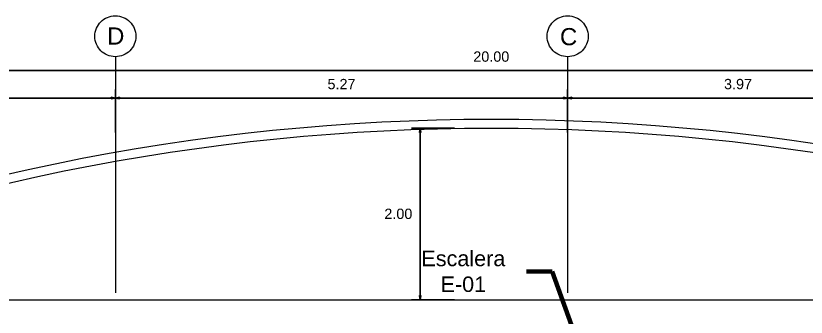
# Model space of a CAD drawing. Header units: millimetres. Extents: x 1675 to 1732.9, y 581.7 to 641.7.
# Drawn here: x 1708.17 to 1717.38, y 612.1 to 615.62 of the extents above; entities that cross this region are included whole.
import ezdxf

# ---------------------------------------------------------------- set-up
doc = ezdxf.new("R2010")
doc.units = ezdxf.units.MM
doc.linetypes.add('DASHDOT', pattern=[25.4, 12.7, -6.35, 0, -6.35])
doc.layers.get('0').update_dxf_attribs({"lineweight": 5})
doc.layers.get('Defpoints').update_dxf_attribs({"color": 8, "lineweight": 5})
for name, color, linetype, lineweight in [('COTAS', 8, 'Continuous', 5), ('EJES', 92, 'DASHDOT', 5), ('MOBILIARIO', 8, 'Continuous', 5), ('Muros', 7, 'Continuous', 30), ('texto', 7, 'Continuous', 5)]:
    doc.layers.add(name, color=color, linetype=linetype, lineweight=lineweight)
doc.styles.add('COTAS', font='', dxfattribs={"height": 0.22})
doc.styles.get("Standard").update_dxf_attribs({"font": 'arial.ttf'})
doc.styles.add('Texto peqño', font='sanss___.ttf', dxfattribs={"height": 0.12})
doc.styles.get('COTAS').set_extended_font_data('Zurich Ex BT')
doc.dimstyles.new('100', dxfattribs={"dimtxt": 0.12, "dimasz": 0.05, "dimexe": 0.1, "dimexo": 0.25, "dimgap": 0.1, "dimtad": 1, "dimzin": 4, "dimdsep": 46, "dimtxsty": 'Texto peqño', "dimblk": 'CLOSEDBLANK', "dimcen": -0.05, "dimdle": 0.1, "dimclrd": 256, "dimclre": 256, "dimclrt": 256, "dimadec": 0, "dimazin": 0, "dimtfac": 1, "dimtix": 1, "dimtmove": 0, "dimatfit": 3, "dimldrblk": 'ARCHTICK', "dimfxl": 0, "dimarcsym": 0})
doc.dimstyles.new('100 VERT', dxfattribs={"dimtxt": 0.18, "dimasz": 0.05, "dimexe": 0.1, "dimexo": 0.25, "dimgap": 0.1, "dimtad": 2, "dimtih": 1, "dimtoh": 1, "dimzin": 4, "dimdsep": 46, "dimtxsty": 'Texto peqño', "dimblk": 'CLOSEDBLANK', "dimcen": -0.05, "dimdle": 0.1, "dimclrd": 256, "dimclre": 256, "dimclrt": 7, "dimadec": 0, "dimazin": 0, "dimtfac": 1, "dimtix": 1, "dimtmove": 0, "dimatfit": 3, "dimldrblk": 'ARCHTICK', "dimfxl": 0, "dimarcsym": 0})
doc.dimstyles.new('GINMASIO', dxfattribs={"dimtxt": 0.22, "dimasz": 0.35, "dimexe": 0.28, "dimexo": 0.09, "dimgap": 0.11, "dimtad": 1, "dimlfac": 0.5, "dimzin": 4, "dimdsep": 46, "dimtxsty": 'COTAS', "dimblk": 'SMALL', "dimcen": 0.3, "dimdle": 0.25, "dimclrd": 2, "dimclre": 2, "dimazin": 0, "dimtfac": 1, "dimtmove": 0, "dimatfit": 3, "dimfxl": 0, "dimarcsym": 0})

# ---------------------------------------------------------------- blocks, each defined once
blk = doc.blocks.new('_ClosedBlank')
at = {"color": 0, "linetype": 'ByBlock', "lineweight": -2}
for p, q in [((-1, 0.17), (0, 0)), ((-1, 0.17), (-1, -0.17)), ((0, 0), (-1, -0.17))]:
    blk.add_line(p, q, dxfattribs=at)
blk = doc.blocks.new('*D288')
at = {"layer": 'COTAS', "lineweight": -2}
for p, q in [((1703.712, 614.2582), (1703.712, 614.7582)), ((1709.332, 614.2582), (1709.332, 614.7582))]:
    blk.add_line(p, q, dxfattribs=at)
at = {"layer": 'COTAS', "linetype": 'ByBlock', "lineweight": -2}
blk.add_line((1703.762, 614.6582), (1709.282, 614.6582), dxfattribs=at)
at = {"layer": 'Defpoints', "color": 0}
for p in [(1709.332, 614.6582), (1703.712, 613.8082), (1709.332, 613.8082)]:
    blk.add_point(p, dxfattribs=at)
at = {"layer": 'COTAS', "lineweight": -2, "xscale": 0.05, "yscale": 0.05, "zscale": 0.05, "rotation": 180}
blk.add_blockref('_ClosedBlank', (1703.712, 614.6582), dxfattribs=at)
at = {"layer": 'COTAS', "lineweight": -2, "xscale": 0.05, "yscale": 0.05, "zscale": 0.05}
blk.add_blockref('_ClosedBlank', (1709.332, 614.6582), dxfattribs=at)
at = {"layer": 'COTAS', "insert": (1706.522, 614.8201), "char_height": 0.12, "attachment_point": 5, "style": 'Texto peqño'}
blk.add_mtext('5.62', dxfattribs=at)
blk = doc.blocks.new('_ARCHTICK')
at = {"color": 0, "linetype": 'ByBlock', "const_width": 0.15}
blk.add_lwpolyline([(-0.5, -0.5), (0.5, 0.5)], dxfattribs=at)
blk = doc.blocks.new('*D289')
at = {"layer": 'COTAS', "lineweight": -2}
for p, q in [((1709.332, 614.2582), (1709.332, 614.7582)), ((1714.602, 614.2582), (1714.602, 614.7582))]:
    blk.add_line(p, q, dxfattribs=at)
at = {"layer": 'COTAS', "linetype": 'ByBlock', "lineweight": -2}
blk.add_line((1709.382, 614.6582), (1714.552, 614.6582), dxfattribs=at)
at = {"layer": 'Defpoints', "color": 0}
for p in [(1714.602, 614.6582), (1709.332, 613.8082), (1714.602, 613.8082)]:
    blk.add_point(p, dxfattribs=at)
at = {"layer": 'COTAS', "lineweight": -2, "xscale": 0.05, "yscale": 0.05, "zscale": 0.05, "rotation": 180}
blk.add_blockref('_ClosedBlank', (1709.332, 614.6582), dxfattribs=at)
at = {"layer": 'COTAS', "lineweight": -2, "xscale": 0.05, "yscale": 0.05, "zscale": 0.05}
blk.add_blockref('_ClosedBlank', (1714.602, 614.6582), dxfattribs=at)
at = {"layer": 'COTAS', "insert": (1711.967, 614.82), "char_height": 0.12, "attachment_point": 5, "style": 'Texto peqño'}
blk.add_mtext('5.27', dxfattribs=at)
blk = doc.blocks.new('*D290')
at = {"layer": 'COTAS', "lineweight": -2}
for p, q in [((1714.602, 614.2582), (1714.602, 614.7582)), ((1718.572, 614.2582), (1718.572, 614.7582))]:
    blk.add_line(p, q, dxfattribs=at)
at = {"layer": 'COTAS', "linetype": 'ByBlock', "lineweight": -2}
blk.add_line((1714.652, 614.6582), (1718.522, 614.6582), dxfattribs=at)
at = {"layer": 'Defpoints', "color": 0}
for p in [(1718.572, 614.6582), (1714.602, 613.8082), (1718.572, 613.8082)]:
    blk.add_point(p, dxfattribs=at)
at = {"layer": 'COTAS', "lineweight": -2, "xscale": 0.05, "yscale": 0.05, "zscale": 0.05, "rotation": 180}
blk.add_blockref('_ClosedBlank', (1714.602, 614.6582), dxfattribs=at)
at = {"layer": 'COTAS', "lineweight": -2, "xscale": 0.05, "yscale": 0.05, "zscale": 0.05}
blk.add_blockref('_ClosedBlank', (1718.572, 614.6582), dxfattribs=at)
at = {"layer": 'COTAS', "insert": (1716.587, 614.8201), "char_height": 0.12, "attachment_point": 5, "style": 'Texto peqño'}
blk.add_mtext('3.97', dxfattribs=at)
blk = doc.blocks.new('*D292')
at = {"layer": 'COTAS', "lineweight": -2}
for p, q in [((1703.712, 614.5784), (1703.712, 615.0784)), ((1723.712, 614.5784), (1723.712, 615.0784))]:
    blk.add_line(p, q, dxfattribs=at)
at = {"layer": 'COTAS', "linetype": 'ByBlock', "lineweight": -2}
blk.add_line((1703.762, 614.9784), (1723.662, 614.9784), dxfattribs=at)
at = {"layer": 'Defpoints', "color": 0}
for p in [(1723.712, 614.9784), (1703.712, 613.8082, 0), (1723.712, 613.8082, 0)]:
    blk.add_point(p, dxfattribs=at)
at = {"layer": 'COTAS', "lineweight": -2, "xscale": 0.05, "yscale": 0.05, "zscale": 0.05, "rotation": 180}
blk.add_blockref('_ClosedBlank', (1703.712, 614.9784), dxfattribs=at)
at = {"layer": 'COTAS', "lineweight": -2, "xscale": 0.05, "yscale": 0.05, "zscale": 0.05}
blk.add_blockref('_ClosedBlank', (1723.712, 614.9784), dxfattribs=at)
at = {"layer": 'COTAS', "insert": (1713.712, 615.1402), "char_height": 0.12, "attachment_point": 5, "style": 'Texto peqño'}
blk.add_mtext('20.00', dxfattribs=at)
blk = doc.blocks.new('_Small')
at = {"layer": 'Muros', "color": 0, "lineweight": -2}
blk.add_circle((0, 0), 0.25, dxfattribs=at)
blk = doc.blocks.new('*D299')
at = {"layer": 'COTAS', "lineweight": -2}
for p, q in [((1713.2827, 614.3082), (1712.7827, 614.3082)), ((1713.2827, 612.3082), (1712.7827, 612.3082))]:
    blk.add_line(p, q, dxfattribs=at)
at = {"layer": 'COTAS', "linetype": 'ByBlock', "lineweight": -2}
blk.add_line((1712.8827, 614.2582), (1712.8827, 612.3582), dxfattribs=at)
at = {"layer": 'Defpoints', "color": 0}
for p in [(1713.712, 614.3082, 0), (1712.8827, 612.3082), (1713.712, 612.3082)]:
    blk.add_point(p, dxfattribs=at)
at = {"layer": 'COTAS', "lineweight": -2, "xscale": 0.05, "yscale": 0.05, "zscale": 0.05}
for p, rotation in [((1712.8827, 614.3082), 90), ((1712.8827, 612.3082), 270)]:
    blk.add_blockref('_ClosedBlank', p, dxfattribs=dict(at, rotation=rotation))
at = {"layer": 'COTAS', "color": 7, "insert": (1712.6293, 613.3082), "char_height": 0.12, "attachment_point": 5, "style": 'Texto peqño'}
blk.add_mtext('2.00', dxfattribs=at)

msp = doc.modelspace()

# ---------------------------------------------------------------- linework, layer by layer
at = {"layer": 'EJES', "ltscale": 10}
for p, q in [((1709.332, 615.1391, 0), (1709.332, 612.3891, 0)), ((1714.602, 615.1391, 0), (1714.602, 612.3891, 0))]:
    msp.add_line(p, q, dxfattribs=at)
for centre in [(1709.332, 615.3776, 0), (1714.602, 615.3776, 0)]:
    msp.add_circle(centre, 0.2385, dxfattribs=at)
at = {"layer": 'MOBILIARIO'}
msp.add_lwpolyline([(1703.712, 612.331), (1703.712, 612.3082), (1703.912, 612.3082, -0.204082), (1723.512, 612.3082), (1723.712, 612.3082), (1723.712, 612.331, 0.207715)], format="xyb", close=True, dxfattribs=at)
at = {"layer": 'MOBILIARIO', "elevation": 0}
msp.add_lwpolyline([(1704.312, 612.3082), (1723.512, 612.3082)], dxfattribs=at)

# ---------------------------------------------------------------- texts
at = {"layer": 'EJES', "ltscale": 10}
for s, p in [('D', (1709.2355, 615.2809, 0)), ('C', (1714.5121, 615.2732, 0))]:
    msp.add_text(s, height=0.2, rotation=360, dxfattribs=at).set_placement(p)
at = {"layer": 'texto', "insert": (1713.3867, 612.6373, 0), "char_height": 0.18, "attachment_point": 5}
msp.add_mtext('\\A1;Escalera \\PE-01', dxfattribs=at)

# ---------------------------------------------------------------- dimensions: what is measured, and where the dimension line sits
at = {"layer": 'COTAS'}
for base, p1, p2, picture, middle in [((1723.712, 614.9784, 0), (1703.712, 613.8082), (1723.712, 613.8082), '*D292', (1713.712, 615.1402, 0)), ((1709.332, 614.6582, 0), (1703.712, 613.8082, 0), (1709.332, 613.8082, 0), '*D288', (1706.522, 614.8201, 0))]:
    dim = msp.add_linear_dim(base=base, p1=p1, p2=p2, dimstyle='100', dxfattribs=at)
    dim.commit()
    dim.dimension.update_dxf_attribs({"geometry": picture, "text_midpoint": middle})
for base, p1, p2, picture, middle in [((1714.602, 614.6582, 0), (1709.332, 613.8082, 0), (1714.602, 613.8082, 0), '*D289', (1711.967, 614.82, 0)), ((1718.572, 614.6582, 0), (1714.602, 613.8082, 0), (1718.572, 613.8082, 0), '*D290', (1716.587, 614.8201, 0))]:
    dim = msp.add_linear_dim(base=base, p1=p1, p2=p2, dimstyle='100', override={"dimtmove": 1}, dxfattribs=at)
    dim.commit()
    dim.dimension.update_dxf_attribs({"geometry": picture, "text_midpoint": middle})
dim = msp.add_linear_dim(base=(1712.8827, 612.3082, 0), p1=(1713.712, 614.3082), p2=(1713.712, 612.3082, 0), angle=90, dimstyle='100 VERT', dxfattribs=at)
dim.commit()
dim.dimension.update_dxf_attribs({"geometry": '*D299', "text_midpoint": (1712.6293, 613.3082, 0)})

# ---------------------------------------------------------------- leaders
at = {"layer": 'texto', "ltscale": 0.5}
msp.add_leader([(1715.5471, 609.5082, 0), (1714.4225, 612.6373, 0), (1714.1225, 612.6373, 0)], dimstyle='GINMASIO', override={"dimasz": 0.2, "dimgap": 0.11, "dimtad": 0, "dimclrd": 1, "dimlwd": 65535}, dxfattribs=at)

doc.saveas('drawing.dxf')
